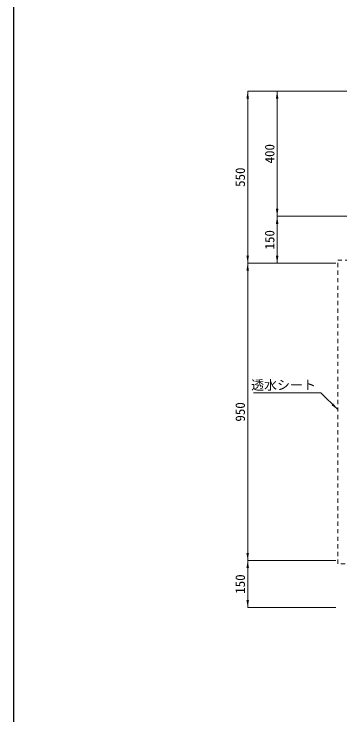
# Model space of a CAD drawing. Units: millimetres at full size. Extents: x 40781 to 122968, y -21714 to -2620.
# Drawn here: x 86656 to 87696, y -18309 to -16069 of the extents above; entities that cross this region are included whole.
import ezdxf
from ezdxf.enums import TextEntityAlignment as Align

# ---------------------------------------------------------------- set-up
doc = ezdxf.new("R2010")
doc.units = ezdxf.units.MM
doc.header["$LTSCALE"] = 18
doc.linetypes.add('USER2', pattern=[1.35, 0.75, -0.6])
for name, color, linetype, lineweight in [('ハッチング', 7, 'Continuous', 5), ('寸法線', 7, 'Continuous', 9), ('枠', 5, 'Continuous', 25)]:
    doc.layers.add(name, color=color, linetype=linetype, lineweight=lineweight)
doc.styles.add('ＭＳ ゴシック', font='')
doc.styles.get('ＭＳ ゴシック').set_extended_font_data('MS Gothic')

# ---------------------------------------------------------------- blocks, each defined once
blk = doc.blocks.new('filled_arrow')
at = {"color": 0, "linetype": 'Continuous', "lineweight": -2}
blk.add_solid([(7.5, 1.25), (0, 0), (7.5, -1.25)], dxfattribs=at)

msp = doc.modelspace()

# ---------------------------------------------------------------- linework, layer by layer
at = {"layer": 'ハッチング', "linetype": 'USER2', "lineweight": 9}
msp.add_lwpolyline([(88401.74, -16855.42), (88711.74, -16855.42), (88711.74, -17825.42), (87691.74, -17825.42), (87691.74, -16855.42), (88001.74, -16855.42)], dxfattribs=at)
at = {"layer": '寸法線'}
for p, q in [((87403.71, -16315.42), (87403.71, -16865.42)), ((87943.74, -16315.42), (87403.71, -16315.42)), ((87497.99, -16315.42), (87497.99, -16715.42)), ((87943.74, -16315.42), (87497.99, -16315.42)), ((87943.74, -16715.42), (87497.99, -16715.42)), ((87497.99, -16715.42), (87497.99, -16865.42)), ((87943.74, -16715.42), (87497.99, -16715.42)), ((87685.74, -16865.42), (87403.71, -16865.42)), ((87403.71, -16865.42), (87403.71, -17815.42)), ((87685.74, -16865.42), (87403.71, -16865.42)), ((87685.74, -16865.42), (87497.99, -16865.42)), ((87685.74, -17815.42), (87403.71, -17815.42)), ((87403.71, -17815.42), (87403.71, -17965.42)), ((87685.74, -17815.42), (87403.71, -17815.42)), ((87685.74, -17965.42), (87403.71, -17965.42))]:
    msp.add_line(p, q, dxfattribs=at)
msp.add_lwpolyline([(87691.74, -17332.96), (87637.98, -17279.2), (87421.86, -17279.2)], dxfattribs=at)
at = {"layer": '枠'}
msp.add_line((86655.83, -19878.67), (86655.83, -15398.67), dxfattribs=at)

# ---------------------------------------------------------------- block references
at = {"layer": '寸法線', "xscale": 3.2, "yscale": 3.2}
for p, rotation in [((87403.71, -16315.42), 270), ((87497.99, -16315.42), 270), ((87497.99, -16715.42), 90), ((87497.99, -16715.42), 270), ((87403.71, -16865.42), 90), ((87497.99, -16865.42), 90), ((87403.71, -16865.42), 270), ((87691.74, -17332.96), 135), ((87403.71, -17815.42), 90), ((87403.71, -17815.42), 270), ((87403.71, -17965.42), 90)]:
    msp.add_blockref('filled_arrow', p, dxfattribs=dict(at, rotation=rotation))

# ---------------------------------------------------------------- texts
at = {"layer": '寸法線', "style": 'ＭＳ ゴシック'}
for s, p in [('400', (87473.99, -16515.42)), ('550', (87379.71, -16590.42)), ('150', (87473.99, -16790.42)), ('950', (87379.71, -17340.42)), ('150', (87379.71, -17890.42))]:
    msp.add_text(s, height=30.38, rotation=90, dxfattribs=at).set_placement(p, align=Align.MIDDLE_CENTER)
msp.add_text('透水シート', height=30.38, dxfattribs=at).set_placement((87621.98, -17239.18), align=Align.TOP_RIGHT)

doc.saveas('drawing.dxf')
